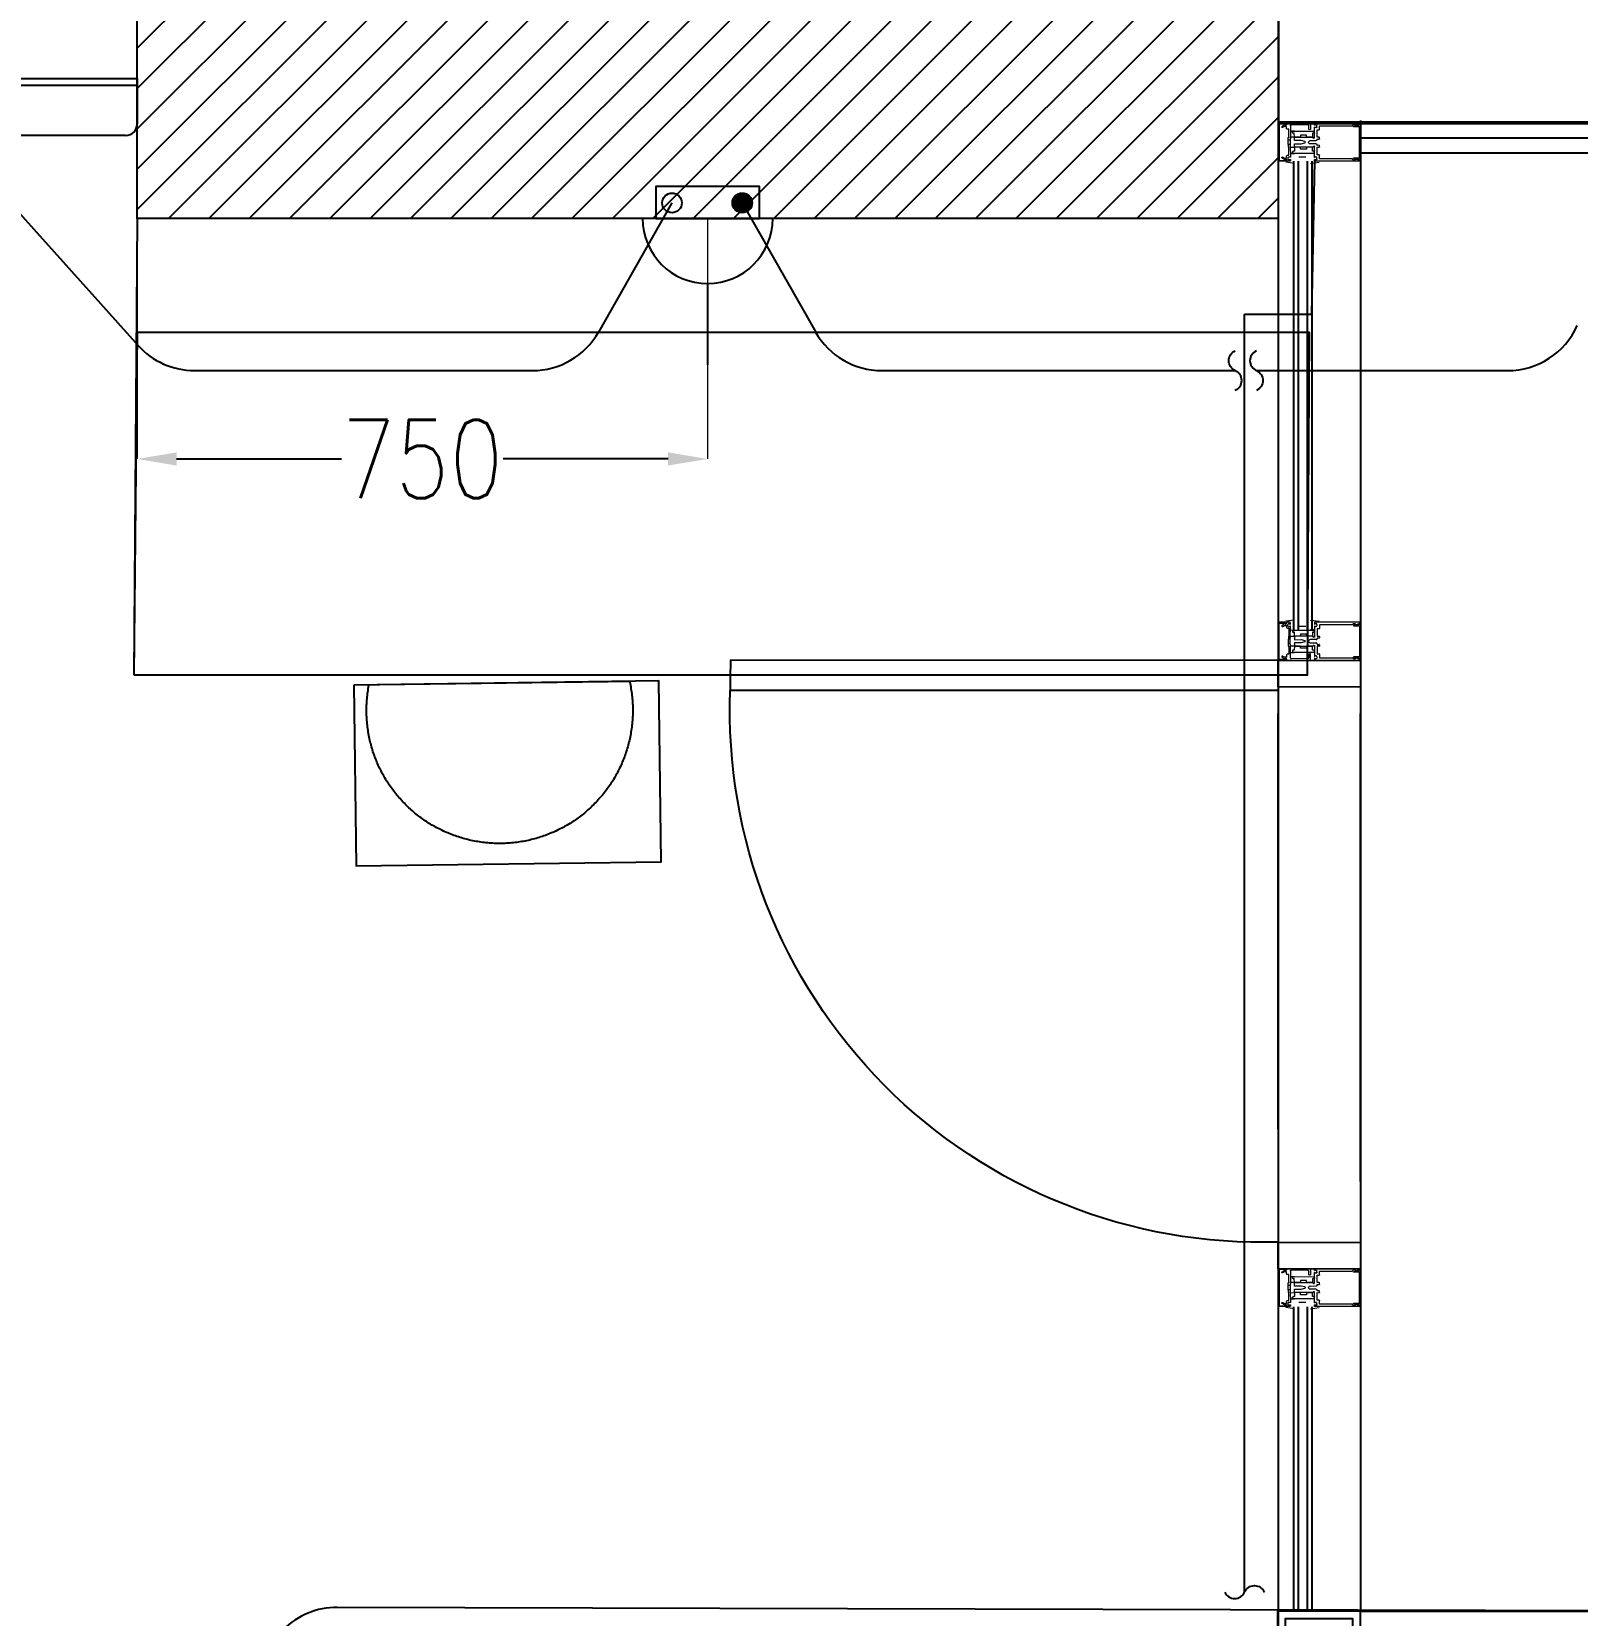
# Model space of a CAD drawing. Extents: x -678889171 to 586587, y -792238163 to 335485.
# Drawn here: x 88801 to 90833, y 47911 to 49993 of the extents above; entities that cross this region are included whole.
import ezdxf
from ezdxf.xclip import XClip

# ---------------------------------------------------------------- set-up
doc = ezdxf.new("R2010")
doc.units = 0
doc.header["$MEASUREMENT"] = 0
doc.header["$XCLIPFRAME"] = 2
doc.set_wipeout_variables(frame=1)
doc.layers.get('0').update_dxf_attribs({"color": 8})
doc.layers.get('Defpoints').update_dxf_attribs({"color": 252})
for name, color, linetype in [('1', 8, 'Continuous'), ('9TH-FURN$0$XR-A-TYP-2-3-4-5-6-7-8-9-10$0$XR-A-TYP$0$TYPICAL TYPES$0$I-EQPM', 252, 'Continuous'), ('9TH-FURN$0$XR-A-TYP-2-3-4-5-6-7-8-9-10$0$XR-A-TYP$0$TYPICAL TYPES$0$I-FURN', 252, 'Continuous'), ('9TH-FURN$0$XR-A-TYP-2-3-4-5-6-7-8-9-10$0$XR-A-TYP$0$TYPICAL TYPES$0$I-FURN-CHAR', 252, 'Continuous'), ('9TH-FURN$0$XR-A-TYP-2-3-4-5-6-7-8-9-10$0$XR-A-TYP$0$TYPICAL TYPES$0$I-WIPEOUT', 252, 'Continuous'), ('9TH-FURN$0$XR-A-TYP-2-3-4-5-6-7-8-9-10$0$XR-A-TYP$0$TYPICAL TYPES$0$XREF_1BR$0$I-FURN', 252, 'Continuous'), ('E-CUT-LINE', 1, 'Continuous'), ('E-POW-BLOCK', 4, 'Continuous'), ('E-POW-WIR-NO', 4, 'Continuous'), ('loop line emped', 1, 'Continuous'), ('XR-A-9TH-FLOOR$0$A-SITE-PATT', 252, 'Continuous'), ('XR-A-9TH-FLOOR$0$A-WALL', 252, 'Continuous'), ('XR-A-col-910$0$A-COLS', 252, 'Continuous'), ('XR-A-col-910$0$A-COLS-PATT', 252, 'Continuous'), ('XR-A-TYP 00(OUTER)$0$A-DOOR', 252, 'Continuous'), ('XR-A-TYP 00(OUTER)$0$A-GLAZ', 252, 'Continuous'), ('XR-A-TYP 00(OUTER)$0$A-SEC-CLAD', 252, 'Continuous'), ('XR-A-TYP 00(OUTER)$0$A-SITE-PATT', 252, 'Continuous'), ('XR-A-TYP-4TH TO 10TH (OUTER)$0$A-DIM-IN', 252, 'Continuous'), ('XR-Typ26$0$XR-A-TYP-2-3-4-5-6-7-8-9-10$0$A-WALL', 252, 'Continuous')]:
    doc.layers.add(name, color=color, linetype=linetype)
for name, color, linetype, lineweight in [('XR-A-col-910$0$MOD-COL', 252, 'Continuous', 50), ('XR-A-TYP 00(OUTER)$0$A-WALL-CMU', 252, 'Continuous', 50), ('XR-A-TYP 00(OUTER)$0$Main entrance$0$A-ELEV-GLAZ', 252, 'Continuous', 20)]:
    doc.layers.add(name, color=color, linetype=linetype, lineweight=lineweight)
doc.styles.add('Work$0$E-M.MODUL', font='romans.shx', dxfattribs={"width": 0.8})
doc.dimstyles.new('Work$0$S-DIM', dxfattribs={"dimscale": 500, "dimtxt": 0.2065, "dimasz": 0.104, "dimexe": 0, "dimexo": 0, "dimgap": 0, "dimtad": 0, "dimdec": 0, "dimzin": 0, "dimdsep": 46, "dimtxsty": 'Work$0$E-M.MODUL', "dimcen": 0.25, "dimclrd": 5, "dimclre": 5, "dimclrt": 1, "dimadec": 0, "dimazin": 0, "dimtfac": 1, "dimtdec": 0, "dimtofl": 0, "dimtmove": 0, "dimatfit": 3, "dimfxl": 1, "dimtolj": 1, "dimtzin": 0, "dimlwe": 13, "dimarcsym": 0})

# ---------------------------------------------------------------- blocks, each defined once
blk = doc.blocks.new('CW_0.000')
blk.add_lwpolyline([(0, -26, 0.66), (0, 0, -0.66), (0, 26, 0.97)], format="xyb")
blk = doc.blocks.new('SO1')
at = {"layer": 'E-POW-BLOCK'}
h = blk.add_hatch(color=3, dxfattribs=at)
h.dxf.hatch_style = 1
edge = h.paths.add_edge_path()
edge.add_arc((-0.1064, -0.0481), 0.0303, 0, 360)
at = {"layer": 'E-POW-BLOCK', "color": 3}
for p, q in [((0, 0.2), (0, 0.45)), ((-0.3, 0), (0.3, 0))]:
    blk.add_line(p, q, dxfattribs=at)
blk.add_lwpolyline([(0.1593, 0), (-0.1593, 0), (-0.1593, -0.0988), (0.1593, -0.0988)], close=True, dxfattribs=at)
for centre in [(-0.1064, -0.0481), (0.1096, -0.0481)]:
    blk.add_circle(centre, 0.0303, dxfattribs=at)
blk.add_arc((0, 0), 0.2, 0, 180, dxfattribs=at)
blk = doc.blocks.new('*D2940')
at = {"layer": '1', "color": 5, "lineweight": 13, "transparency": 16777216}
for p, q in [((88939.6, 49747.1), (88939.6, 49430.9)), ((89689.6, 49747.1), (89689.6, 49430.9))]:
    blk.add_line(p, q, dxfattribs=at)
at = {"layer": '1', "color": 5, "lineweight": -2, "transparency": 16777216}
for p, q in [((88991.6, 49430.9), (89208.4, 49430.9)), ((89637.6, 49430.9), (89420.8, 49430.9))]:
    blk.add_line(p, q, dxfattribs=at)
at = {"layer": '1', "color": 5, "transparency": 16777216}
for points in [[(88991.6, 49439.6), (88991.6, 49422.3), (88939.6, 49430.9)], [(89637.6, 49439.6), (89637.6, 49422.3), (89689.6, 49430.9)]]:
    blk.add_solid(points, dxfattribs=at)
at = {"layer": 'Defpoints', "color": 0, "transparency": 16777216}
for p in [(88939.6, 49747.1), (89689.6, 49747.1), (88939.6, 49430.9)]:
    blk.add_point(p, dxfattribs=at)
at = {"layer": '1', "color": 1, "transparency": 16777216, "insert": (89314.6, 49430.9), "char_height": 103.25, "attachment_point": 5, "style": 'Work$0$E-M.MODUL'}
blk.add_mtext('\\A1;750', dxfattribs=at)
blk = doc.blocks.new('9TH-FURN$0$XR-A-TYP-2-3-4-5-6-7-8-9-10$0$XR-A-TYP$0$TYPICAL TYPES$0$XREF_1BR$0$A$Cdd8648a7')
blk.add_line((0, 0), (33.9, -58.6))
at = {"flags": 128}
blk.add_lwpolyline([(33.9, 58.6), (0, 0), (-67.7, 0)], dxfattribs=at)
for radius in [158, 85.8, 67.7]:
    blk.add_circle((0, 0), radius)
blk = doc.blocks.new('9TH-FURN$0$XR-A-TYP-2-3-4-5-6-7-8-9-10$0$XR-A-TYP$0$TYPICAL TYPES$0$XREF_1BR$0$GFDF')
at = {"layer": '9TH-FURN$0$XR-A-TYP-2-3-4-5-6-7-8-9-10$0$XR-A-TYP$0$TYPICAL TYPES$0$I-FURN'}
for p, q in [((45353.9, 8278.2, 0), (48387.1, 8278.2, 0)), ((45353.9, 8278.2, 0), (45353.9, 8218.2, 0)), ((48387.1, 8278.2, 0), (48387.1, 8218.2, 0)), ((48372.1, 8203.2, 0), (48372.1, 8203.2, 0))]:
    blk.add_line(p, q, dxfattribs=at)
for centre, start, end in [((45368.9, 8218.2, 0), 180, 270), ((48372.1, 8218.2, 0), 270, 0)]:
    blk.add_arc(centre, 15, start, end, dxfattribs=at)
at = {"layer": '9TH-FURN$0$XR-A-TYP-2-3-4-5-6-7-8-9-10$0$XR-A-TYP$0$TYPICAL TYPES$0$XREF_1BR$0$I-FURN'}
blk.add_line((45812.3, 7645.4), (45395.7, 7645.4), dxfattribs=at)
at = {"layer": '9TH-FURN$0$XR-A-TYP-2-3-4-5-6-7-8-9-10$0$XR-A-TYP$0$TYPICAL TYPES$0$I-EQPM', "xscale": -1, "rotation": 90}
for p in [(45604, 7895.4), (47974, 7895.4)]:
    blk.add_blockref('9TH-FURN$0$XR-A-TYP-2-3-4-5-6-7-8-9-10$0$XR-A-TYP$0$TYPICAL TYPES$0$XREF_1BR$0$A$Cdd8648a7', p, dxfattribs=at)
blk.add_wipeout([(45889, 6555.5), (45889, 6447.5), (45889, 6399.9), (45889, 6299.8), (45889.2, 6249), (45896.3, 6227.3), (45910.5, 6212.2), (45928.4, 6204.4), (45934.6, 6203.4), (47639, 6203.2), (47662.7, 6209.2), (47680.3, 6225.1), (47686.7, 6238.1), (47689, 6253.2), (47689, 6555.5), (47719, 6555.5), (47736.8, 6566.4), (47739, 6630), (47739, 6992.2), (47733.9, 7005.5), (47704, 7012.2), (47689, 7012.2), (47689, 8203.2), (45889, 8203.2), (45889, 7012.2), (45874, 7012.2), (45856.6, 7011.9), (45841.5, 7001.8), (45839, 6989.3), (45839, 6575.5), (45844.9, 6561.3), (45859, 6555.5)]).dxf.layer = '9TH-FURN$0$XR-A-TYP-2-3-4-5-6-7-8-9-10$0$XR-A-TYP$0$TYPICAL TYPES$0$I-WIPEOUT'
at = {"layer": '9TH-FURN$0$XR-A-TYP-2-3-4-5-6-7-8-9-10$0$XR-A-TYP$0$TYPICAL TYPES$0$I-FURN'}
for p, q in [((48372.1, 8203.2, 0), (45368.9, 8203.2, 0)), ((45889, 7012.2), (45889, 8203.2)), ((47689, 8203.2), (47689, 7012.2)), ((46763.5, 8004), (46795.7, 8004)), ((45859, 7012.2), (45889, 7012.2)), ((47689, 7012.2), (47719, 7012.2)), ((45839, 6575.5), (45839, 6992.2)), ((47739, 6992.2), (47739, 6575.5)), ((45889, 6555.5), (45858, 6555.5)), ((45889, 6253.2), (45889, 6555.5)), ((47719, 6555.5), (47689, 6555.5)), ((47689, 6555.5), (47689, 6253.2)), ((47639, 6203.2), (45939, 6203.2))]:
    blk.add_line(p, q, dxfattribs=at)
for points in [[(45889, 8203.2), (47689, 8203.2)], [(45889, 7012.2), (47689, 7012.2)], [(45889, 6555.5), (47689, 6555.5)]]:
    blk.add_lwpolyline(points, dxfattribs=at)
for points in [[(45812.3, 8145.4), (45395.7, 8145.4, 0.414214), (45354, 8103.7), (45354, 7687, 0.414214), (45395.7, 7645.4), (45812.3, 7645.4, 0.414214), (45854, 7687), (45854, 8103.7, 0.414214)], [(47765.7, 8145.4), (48182.3, 8145.4, -0.414214), (48224, 8103.7), (48224, 7687, -0.414214), (48182.3, 7645.4), (47765.7, 7645.4, -0.414214), (47724, 7687), (47724, 8103.7, -0.414214)]]:
    blk.add_lwpolyline(points, format="xyb", close=True, dxfattribs=at)
for points in [[(47689, 7574.9, 0.139069), (46468.3, 7428, 0.011412), (46104.9, 7332.2, 0.589443), (45936.4, 7365.4, -0.197831), (46091.2, 7526.5, -0.138791), (47689, 7595.9, -571.483841)], [(47689, 7564.5, 0.11624), (46662.5, 7314.5, -0.134548), (46570, 7386.7, -0.027337), (46614.9, 7421, 0.139871), (46539.7, 7456.1, 0.195742)]]:
    blk.add_lwpolyline(points, format="xyb", dxfattribs=at)
for centre, radius, start, end in [((46868.8, 7738.2), 312.6, 114.7509, 165.637), ((46918.9, 7842.7), 254.9, 135.2599, 187.035), ((46542.6, 7484.7), 478.8, 84.3714, 123.7913), ((46472.5, 7172), 799.3, 81.4116, 103.7534), ((47037.9, 7499.5), 464.7, 55.5284, 98.9672), ((47018.5, 8052.8), 576.2, 201.1265, 206.0079), ((46525.9, 9484.1), 1767.4, 287.6417, 287.86), ((46227.3, 7758.2), 88.4, 272.5238, 325.6378), ((46307.7, 7830.8), 169, 268.3232, 317.2821), ((48384.6, -579.8), 8233.9, 103.45801, 106.07337), ((46530.1, 7319.3), 132.4, 357.9275, 50.1721), ((46011.5, 7302.2), 98.1, 17.8416, 139.9092), ((45859, 6992.2), 20, 90, 180), ((47719, 6992.2), 20, 0, 90), ((45858, 6574.6), 19, 177.1984, 269.9), ((47719, 6575.5), 20, 270, 0), ((45939, 6253.2), 50, 180, 270), ((47639, 6253.2), 50, 270, 0)]:
    blk.add_arc(centre, radius, start, end, dxfattribs=at)
blk.add_spline([(46745.3, 7695), (46789.6, 7646.8), (46841.4, 7654.3), (46997.9, 7780.9), (47061.5, 7799.8), (47067.9, 7801.9), (47067.3, 7842.9), (47015, 7907.1), (46968.6, 7934.2), (46964.6, 7958.8)], degree=3, dxfattribs=at)
for points in [[(45391.8, 8145.2), (45388, 8144.7), (45384.3, 8143.8), (45380.6, 8142.6), (45377.1, 8141), (45373.7, 8139.1), (45370.6, 8137), (45367.6, 8134.5), (45364.9, 8131.8), (45362.4, 8128.8), (45360.3, 8125.6), (45358.4, 8122.3), (45356.8, 8118.8), (45355.6, 8115.1), (45354.7, 8111.4), (45354.2, 8107.6), (45354, 8103.7), (45354, 7687), (45354.2, 7683.2), (45354.7, 7679.4), (45355.6, 7675.6), (45356.8, 7672), (45358.4, 7668.5), (45360.3, 7665.1), (45362.4, 7661.9), (45364.9, 7659), (45367.6, 7656.3), (45370.6, 7653.8), (45373.7, 7651.6), (45377.1, 7649.7), (45380.6, 7648.2), (45384.3, 7647), (45388, 7646.1), (45391.8, 7645.6), (45395.7, 7645.4), (45812.3, 7645.4), (45816.2, 7645.6), (45820, 7646.1), (45823.7, 7647), (45827.4, 7648.2), (45830.9, 7649.7), (45834.3, 7651.6), (45837.5, 7653.8), (45840.4, 7656.3), (45843.1, 7659), (45845.6, 7661.9), (45847.8, 7665.1), (45849.6, 7668.5), (45851.2, 7672), (45852.4, 7675.6), (45853.3, 7679.4), (45853.8, 7683.2), (45854, 7687), (45854, 8103.7), (45853.8, 8107.6), (45853.3, 8111.4), (45852.4, 8115.1), (45851.2, 8118.8), (45849.6, 8122.3), (45847.8, 8125.6), (45845.6, 8128.8), (45843.1, 8131.8), (45840.4, 8134.5), (45837.5, 8137), (45834.3, 8139.1), (45830.9, 8141), (45827.4, 8142.6), (45823.7, 8143.8), (45820, 8144.7), (45816.2, 8145.2), (45812.3, 8145.4), (45395.7, 8145.4)], [(47761.8, 8145.2), (47758, 8144.7), (47754.3, 8143.8), (47750.6, 8142.6), (47747.1, 8141), (47743.7, 8139.1), (47740.6, 8137), (47737.6, 8134.5), (47734.9, 8131.8), (47732.4, 8128.8), (47730.3, 8125.6), (47728.4, 8122.3), (47726.8, 8118.8), (47725.6, 8115.1), (47724.7, 8111.4), (47724.2, 8107.6), (47724, 8103.7), (47724, 7687), (47724.2, 7683.2), (47724.7, 7679.4), (47725.6, 7675.6), (47726.8, 7672), (47728.4, 7668.5), (47730.3, 7665.1), (47732.4, 7661.9), (47734.9, 7659), (47737.6, 7656.3), (47740.6, 7653.8), (47743.7, 7651.6), (47747.1, 7649.7), (47750.6, 7648.2), (47754.3, 7647), (47758, 7646.1), (47761.8, 7645.6), (47765.7, 7645.4), (48182.3, 7645.4), (48186.2, 7645.6), (48190, 7646.1), (48193.7, 7647), (48197.4, 7648.2), (48200.9, 7649.7), (48204.3, 7651.6), (48207.5, 7653.8), (48210.4, 7656.3), (48213.1, 7659), (48215.6, 7661.9), (48217.8, 7665.1), (48219.6, 7668.5), (48221.2, 7672), (48222.4, 7675.6), (48223.3, 7679.4), (48223.8, 7683.2), (48224, 7687), (48224, 8103.7), (48223.8, 8107.6), (48223.3, 8111.4), (48222.4, 8115.1), (48221.2, 8118.8), (48219.6, 8122.3), (48217.8, 8125.6), (48215.6, 8128.8), (48213.1, 8131.8), (48210.4, 8134.5), (48207.5, 8137), (48204.3, 8139.1), (48200.9, 8141), (48197.4, 8142.6), (48193.7, 8143.8), (48190, 8144.7), (48186.2, 8145.2), (48182.3, 8145.4), (47765.7, 8145.4)]]:
    blk.add_wipeout(points).dxf.layer = '9TH-FURN$0$XR-A-TYP-2-3-4-5-6-7-8-9-10$0$XR-A-TYP$0$TYPICAL TYPES$0$I-WIPEOUT'
blk = doc.blocks.new('9TH-FURN$0$XR-A-TYP-2-3-4-5-6-7-8-9-10$0$XR-A-TYP$0$TYPICAL TYPES$0$A$C00AC6B19')
blk.add_wipeout([(30, 172.4), (64.6, 162.2), (64.6, 162.2), (91.4, 149.2), (91.4, 149.2), (123, 124.5), (141.2, 103.3), (158.2, 74.7), (166.5, 53.8), (174.2, 16.4), (174.7, -10.9), (171.2, -36.4), (166.3, -54.4), (160.7, -69.3), (152.9, -85.2), (152.9, -85.2), (139.3, -106), (116.1, -131), (98.7, -144.5), (64.1, -162.9), (38.6, -170.7), (22.5, -173.5), (-3.7, -175), (-21.2, -173.7), (-36.4, -171.2), (-67.5, -161.4), (-94.1, -147.6), (-119.9, -127.5), (-141.4, -103.2), (-157.2, -76.8), (-168.2, -48.3), (-173.6, -21.9), (-174.6, 11.2), (-174.6, 11.2), (-167.1, 52), (-156.2, 78.9), (-142.7, 101.3), (-117, 130.1), (-98.7, 144.5), (-73.6, 158.8), (-45.8, 168.9), (-1.8, 175), (36.4, 171.2)]).dxf.layer = '9TH-FURN$0$XR-A-TYP-2-3-4-5-6-7-8-9-10$0$XR-A-TYP$0$TYPICAL TYPES$0$I-WIPEOUT'
blk.add_circle((0, 0), 175)
blk = doc.blocks.new('*U1532')
at = {"layer": 'XR-A-col-910$0$A-COLS-PATT'}
h = blk.add_hatch(dxfattribs=at)
h.set_pattern_fill('ANSI31', color=256, scale=300)
h.set_pattern_definition([(45, (-1000, -300), (-26.516504, 26.516504), [])])
h.paths.add_polyline_path([(-16833.5, 85098.8), (-15333.5, 85098.8), (-15333.5, 84498.8), (-16833.5, 84498.8)])
at = {"layer": 'XR-A-col-910$0$A-COLS'}
blk.add_lwpolyline([(-16833.5, 85098.8), (-15333.5, 85098.8), (-15333.5, 84498.8), (-16833.5, 84498.8)], close=True, dxfattribs=at)
blk = doc.blocks.new('XR-A-col-910')
at = {"layer": 'XR-A-col-910$0$MOD-COL'}
blk.add_blockref('*U1532', (108573.5, -48273.8), dxfattribs=at)
blk = doc.blocks.new('XR-A-TYP 00(OUTER)$0$D1')
at = {"layer": 'XR-A-TYP 00(OUTER)$0$A-DOOR', "extrusion": (-2.40084e-09, -2.24279e-08, 1), "elevation": 0}
for points in [[(66309, 178847.8), (66344, 178846.8), (66346.5, 178954.8), (66311.5, 178955.7), (66309, 178847.8)], [(67073.7, 178826.6), (67108.7, 178825.7), (67111.2, 178933.7), (67076.2, 178934.6), (67073.7, 178826.6)]]:
    blk.add_lwpolyline(points, dxfattribs=at)
for points in [[(67076.2, 178934.6, -0.001328), (66346.5, 178954.8, -0.000542)], [(67073.5, 178826.4, -0.001345), (66344, 178846.8, -0.000388)], [(67089.2, 178105.8, -0.000073), (67049.2, 178106.8, -0.000073)]]:
    blk.add_lwpolyline(points, format="xyb", dxfattribs=at)
at = {"layer": 'XR-A-TYP 00(OUTER)$0$A-DOOR', "extrusion": (-2.40828e-09, -2.24517e-08, 1), "elevation": 0}
blk.add_lwpolyline([(67089.2, 178105.8), (67108.7, 178825.6), (67068.8, 178826.7), (67049.2, 178106.8)], dxfattribs=at)
at = {"layer": 'XR-A-TYP 00(OUTER)$0$A-DOOR'}
blk.add_arc((67041.7, 178805.7, 0), 698.9, 176.6234, 270.6138, dxfattribs=at)
blk = doc.blocks.new('XR-A-TYP 00(OUTER)$0$m')
at = {"layer": 'XR-A-TYP 00(OUTER)$0$Main entrance$0$A-ELEV-GLAZ'}
for p, q in [((12663.8, 190964.2, 0), (12662.7, 190933.4, 0)), ((12663.8, 190964.2, 0), (12663.6, 190960.2, 0)), ((12664.2, 190975.7, 0), (12663.8, 190966.3, 0)), ((12664.2, 190975.7, 0), (12663.8, 190966.3, 0)), ((12714.1, 190973.9, 0), (12664.2, 190975.7, 0)), ((12665.3, 190964.8, 0), (12664.4, 190964.8, 0)), ((12665.3, 190964.8, 0), (12664.4, 190964.8, 0)), ((12664.9, 190966.7, 0), (12665.2, 190974.4, 0)), ((12665.5, 190966.6, 0), (12664.9, 190966.7, 0)), ((12665.1, 190965, 0), (12665.5, 190965, 0)), ((12665.2, 190974.4, 0), (12713, 190972.7, 0)), ((12668, 190970.6, 0), (12665.7, 190966.8, 0)), ((12668, 190964.7, 0), (12668.1, 190967.5, 0)), ((12670.4, 190964.6, 0), (12668, 190964.7, 0)), ((12668.1, 190967.5, 0), (12669.5, 190969.7, 0)), ((12671.6, 190961.6, 0), (12671.6, 190963.3, 0)), ((12705.8, 190962, 0), (12705.7, 190960.4, 0)), ((12709.5, 190963.2, 0), (12707.1, 190963.3, 0)), ((12708.4, 190968.3, 0), (12709.6, 190966, 0)), ((12709.6, 190966, 0), (12709.5, 190963.2, 0)), ((12712, 190965.1, 0), (12709.9, 190969.1, 0)), ((12712.8, 190965, 0), (12712.1, 190965, 0)), ((12712.1, 190963.3, 0), (12712.5, 190963.3, 0)), ((12713.1, 190963, 0), (12712.3, 190963.1, 0)), ((12713, 190972.7, 0), (12712.8, 190965, 0)), ((12713.6, 190958.5, 0), (12713.7, 190962.4, 0)), ((12713.8, 190964.5, 0), (12714.1, 190973.9, 0)), ((12716.3, 190952.6, 0), (12715.1, 190964.1, 0)), ((12664.9, 190936.7, 0), (12665.7, 190958.5, 0)), ((12667, 190959.7, 0), (12683.8, 190959.1, 0)), ((12681.8, 190961.3, 0), (12671.6, 190961.6, 0)), ((12674, 190955.5, 0), (12673.1, 190929, 0)), ((12673.7, 190959.4, 0), (12673.6, 190954.2, 0)), ((12676.6, 190954.1, 0), (12676.7, 190955.4, 0)), ((12681.8, 190953.9, 0), (12676.6, 190954.1, 0)), ((12678.6, 190938.1, 0), (12678.9, 190946, 0)), ((12678.9, 190946, 0), (12681.5, 190945.9, 0)), ((12681.8, 190953.9, 0), (12680.9, 190929.2, 0)), ((12681.5, 190945.9, 0), (12681.8, 190953.9, 0)), ((12682.3, 190961.8, 0), (12681.8, 190961.3, 0)), ((12681.8, 190953.9, 0), (12682, 190959.2, 0)), ((12682.6, 190953.8, 0), (12681.8, 190953.9, 0)), ((12683.1, 190953.8, 0), (12681.8, 190953.9, 0)), ((12683.3, 190959.1, 0), (12682, 190959.2, 0)), ((12688.4, 190961.6, 0), (12682.3, 190961.8, 0)), ((12683, 190954.1, 0), (12682.6, 190953.8, 0)), ((12683.3, 190953.8, 0), (12683, 190954.1, 0)), ((12684.8, 190953.8, 0), (12683.3, 190953.8, 0)), ((12683.8, 190959.1, 0), (12684.1, 190958.8, 0)), ((12684.1, 190958.8, 0), (12684.5, 190959.1, 0)), ((12684.5, 190959.1, 0), (12692.7, 190958.8, 0)), ((12685.1, 190954.1, 0), (12684.8, 190953.8, 0)), ((12685.4, 190953.7, 0), (12685.1, 190954.1, 0)), ((12686.3, 190953.7, 0), (12685.4, 190953.7, 0)), ((12685.8, 190959, 0), (12685.9, 190961.7, 0)), ((12686, 190944.6, 0), (12686.3, 190953.7, 0)), ((12687, 190940, 0), (12686, 190944.6, 0)), ((12688.7, 190961.2, 0), (12688.4, 190961.6, 0)), ((12689, 190961.6, 0), (12688.7, 190961.2, 0)), ((12690.2, 190944.5, 0), (12688.8, 190939.9, 0)), ((12695, 190961.3, 0), (12689, 190961.6, 0)), ((12690.5, 190953.6, 0), (12690.2, 190944.5, 0)), ((12691.4, 190953.5, 0), (12690.5, 190953.6, 0)), ((12691.4, 190958.8, 0), (12691.5, 190961.5, 0)), ((12691.7, 190953.8, 0), (12691.4, 190953.5, 0)), ((12692, 190953.5, 0), (12691.7, 190953.8, 0)), ((12693.5, 190953.4, 0), (12692, 190953.5, 0)), ((12692.7, 190958.8, 0), (12693, 190958.4, 0)), ((12693, 190958.4, 0), (12693.3, 190958.8, 0)), ((12693.3, 190958.8, 0), (12708.1, 190958.2, 0)), ((12693.9, 190953.8, 0), (12693.5, 190953.4, 0)), ((12695, 190953.4, 0), (12693.7, 190953.4, 0)), ((12695.2, 190958.7, 0), (12693.9, 190958.7, 0)), ((12694.2, 190953.4, 0), (12693.9, 190953.8, 0)), ((12694.1, 190928.8, 0), (12695, 190953.4, 0)), ((12695, 190953.4, 0), (12694.2, 190953.4, 0)), ((12694.7, 190945.5, 0), (12695, 190953.4, 0)), ((12697.4, 190945.4, 0), (12694.7, 190945.5, 0)), ((12695.5, 190960.8, 0), (12695, 190961.3, 0)), ((12695.2, 190958.7, 0), (12695, 190953.4, 0)), ((12695, 190953.4, 0), (12700.2, 190953.2, 0)), ((12705.7, 190960.4, 0), (12695.5, 190960.8, 0)), ((12697.1, 190937.4, 0), (12697.4, 190945.4, 0)), ((12700.2, 190953.2, 0), (12700.2, 190954.5, 0)), ((12702.9, 190954.4, 0), (12701.9, 190928, 0)), ((12703.4, 190958.4, 0), (12703.2, 190953.1, 0)), ((12707.4, 190937.8, 0), (12707.7, 190946.9, 0)), ((12707.8, 190960.1, 0), (12707.9, 190960.4, 0)), ((12708.9, 190961.4, 0), (12710.8, 190961.3, 0)), ((12711.4, 190958.1, 0), (12713.1, 190958, 0)), ((12711.8, 190960.2, 0), (12711.8, 190960, 0)), ((12662.5, 190927.7, 0), (12660.3, 190868.4)), ((12662.5, 190927.7, 0), (12660.3, 190868.4)), ((12662.7, 190933.4, 0), (12670.5, 190933.1, 0)), ((12664.6, 190928, 0), (12662.9, 190928.1, 0)), ((12665.5, 190921.1, 0), (12664, 190878.4)), ((12664.2, 190925.9, 0), (12664.2, 190926.1, 0)), ((12667.1, 190924.7, 0), (12665.2, 190924.8, 0)), ((12670.4, 190921.3, 0), (12666, 190921.5, 0)), ((12670.6, 190935.2, 0), (12666.1, 190935.4, 0)), ((12675.4, 190927.6, 0), (12667.9, 190927.9, 0)), ((12668.2, 190926, 0), (12668.2, 190925.8, 0)), ((12670.9, 190924.2, 0), (12670.8, 190921.7, 0)), ((12680.7, 190923.8, 0), (12670.9, 190924.2, 0)), ((12671.1, 190933.7, 0), (12671.2, 190934.5, 0)), ((12675.7, 190927.3, 0), (12675.4, 190927.6, 0)), ((12675.7, 190928.9, 0), (12675.8, 190930.3, 0)), ((12676, 190927.6, 0), (12675.7, 190927.3, 0)), ((12675.8, 190930.3, 0), (12680.9, 190930.1, 0)), ((12681.9, 190927.4, 0), (12676, 190927.6, 0)), ((12681.2, 190938, 0), (12678.6, 190938.1, 0)), ((12680.6, 190921.4, 0), (12680.7, 190923.8, 0)), ((12680.9, 190930.1, 0), (12681.2, 190938, 0)), ((12682.7, 190920.9, 0), (12681, 190920.9, 0)), ((12681.1, 190929, 0), (12682, 190929, 0)), ((12682.2, 190928.8, 0), (12682.1, 190927.6, 0)), ((12683.9, 190923.7, 0), (12683.2, 190923.7, 0)), ((12683.2, 190923.7, 0), (12683.2, 190921.3, 0)), ((12685.5, 190933, 0), (12685.3, 190924.9, 0)), ((12689.5, 190924.8, 0), (12689.8, 190932.8, 0)), ((12691.4, 190923.4, 0), (12690.7, 190923.5, 0)), ((12691.3, 190921, 0), (12691.4, 190923.4, 0)), ((12693.4, 190920.5, 0), (12691.7, 190920.6, 0)), ((12692.8, 190927.2, 0), (12692.9, 190928.4, 0)), ((12698.9, 190926.8, 0), (12693, 190927, 0)), ((12693.1, 190928.6, 0), (12693.9, 190928.6, 0)), ((12703.7, 190923, 0), (12693.9, 190923.3, 0)), ((12693.9, 190923.3, 0), (12693.9, 190920.9, 0)), ((12694.2, 190929.6, 0), (12694.5, 190937.5, 0)), ((12699.3, 190929.4, 0), (12694.2, 190929.6, 0)), ((12694.5, 190937.5, 0), (12697.1, 190937.4, 0)), ((12699.2, 190926.5, 0), (12698.9, 190926.8, 0)), ((12699.5, 190926.8, 0), (12699.2, 190926.5, 0)), ((12699.3, 190928.1, 0), (12699.3, 190929.4, 0)), ((12707, 190926.5, 0), (12699.5, 190926.8, 0)), ((12702.3, 190926.7, 0), (12702.5, 190932, 0)), ((12703.7, 190920.6, 0), (12703.7, 190923, 0)), ((12706.6, 190924.4, 0), (12706.6, 190924.6, 0)), ((12709.5, 190923.2, 0), (12707.6, 190923.3, 0)), ((12712, 190926.3, 0), (12710.3, 190926.4, 0)), ((12710.3, 190866.6), (12712.4, 190925.9, 0)), ((12710.6, 190924.5, 0), (12710.5, 190924.2, 0)), ((12715.5, 190931.5, 0), (12713.5, 190920.1, 0)), ((12708.5, 190920, 0), (12704.1, 190920.1, 0)), ((12707.4, 190876.8), (12708.9, 190919.5, 0)), ((12660.7, 190868.2), (12661.9, 190869.3)), ((12661.9, 190869.3), (12663.9, 190874.2)), ((12662.4, 190876.9), (12664, 190878.4)), ((12662.4, 190874.9), (12662.4, 190876.9)), ((12663.9, 190874.2), (12663, 190874.3)), ((12708.1, 190872.7), (12707.2, 190872.7)), ((12707.2, 190872.7), (12708.9, 190867.7)), ((12707.4, 190876.8), (12708.8, 190875.3)), ((12708.8, 190875.3), (12708.7, 190873.3)), ((12708.9, 190867.7), (12709.9, 190866.5))]:
    blk.add_line(p, q, dxfattribs=at)
at = {"layer": 'XR-A-TYP 00(OUTER)$0$Main entrance$0$A-ELEV-GLAZ', "elevation": 0}
blk.add_lwpolyline([(12709.6, 190866, 0.668179), (12709.8, 190866.3), (12708.1, 190868.2), (12707.1, 190868.2), (12707.2, 190872.7), (12707.9, 190872.7), (12706.6, 190875.1, 0.767327), (12706, 190875), (12705.7, 190867.4), (12665, 190868.9), (12665.2, 190876.4, 0.767327), (12664.7, 190876.6), (12663.2, 190874.3), (12663.9, 190874.2), (12663.7, 190869.7), (12662.7, 190869.8), (12660.8, 190868.1, 0.668179), (12661, 190867.7)], format="xyb", close=True, dxfattribs=at)
at = {"layer": 'XR-A-TYP 00(OUTER)$0$Main entrance$0$A-ELEV-GLAZ'}
for centre, radius, start, end in [((12665.1, 190966.2, 0), 1.27, 177.9564, 267.9564), ((12664.4, 190964.1, 0), 0.635, 87.9564, 177.9564), ((12664.4, 190964.1, 0), 0.635, 87.9564, 177.9564), ((12665.3, 190965.8, 0), 1.06, 267.9564, 69.2935), ((12665.5, 190965.8, 0), 0.847, 267.9564, 87.9564), ((12668.8, 190970.1, 0), 0.847, 327.9564, 147.9564), ((12670.4, 190963.3, 0), 1.27, 357.9564, 87.9564), ((12707.1, 190962, 0), 1.27, 87.9564, 177.9564), ((12709.2, 190968.7, 0), 0.847, 27.9564, 207.9564), ((12712.3, 190964.1, 0), 1.06, 106.6194, 267.9564), ((12712.1, 190964.1, 0), 0.847, 87.9564, 267.9564), ((12712.5, 190964.5, 0), 1.27, 267.9564, 357.9564), ((12713.1, 190962.4, 0), 0.635, 357.9564, 87.9564), ((12666.9, 190958.4, 0), 1.27, 87.9564, 177.9564), ((12675.4, 190955.4, 0), 1.32, 357.9564, 177.9564), ((12701.5, 190954.5, 0), 1.32, 357.9564, 177.9564), ((12709.7, 190960.1, 0), 1.91, 177.9564, 223.1461), ((12708.9, 190960.3, 0), 1.06, 87.9564, 177.9564), ((12708.1, 190958.5, 0), 0.318, 267.9564, 43.1461), ((12710.8, 190960.2, 0), 1.06, 357.9564, 87.9564), ((12711.4, 190958.4, 0), 0.318, 132.7668, 267.9564), ((12709.9, 190960.1, 0), 1.91, 312.7668, 357.9564), ((12713.2, 190958.5, 0), 0.423, 267.9564, 357.9564), ((12662.9, 190927.6, 0), 0.423, 87.9564, 177.9564), ((12666.1, 190926.1, 0), 1.91, 132.7668, 177.9564), ((12665.3, 190925.9, 0), 1.06, 177.9564, 267.9564), ((12664.6, 190927.7, 0), 0.318, 312.7668, 87.9564), ((12666.2, 190936.6, 0), 1.27, 177.9564, 267.9564), ((12665.9, 190921.1, 0), 0.423, 87.9564, 177.9564), ((12667.1, 190925.8, 0), 1.06, 267.9564, 357.9564), ((12667.9, 190927.6, 0), 0.318, 87.9564, 223.1461), ((12666.3, 190926, 0), 1.91, 357.9564, 43.1461), ((12670.4, 190921.7, 0), 0.423, 267.9564, 357.9564), ((12670.5, 190933.7, 0), 0.635, 267.9564, 357.9564), ((12670.5, 190934.6, 0), 0.635, 357.9564, 87.9564), ((12674.4, 190929, 0), 1.32, 177.9564, 357.9564), ((12681, 190921.4, 0), 0.423, 177.9564, 267.9564), ((12681.1, 190929.2, 0), 0.212, 177.9564, 267.9564), ((12681.9, 190927.6, 0), 0.212, 267.9564, 357.9564), ((12681.9, 190928.8, 0), 0.212, 357.9564, 87.9564), ((12682.7, 190921.3, 0), 0.423, 267.9564, 357.9564), ((12684, 190925, 0), 1.27, 267.9564, 357.9564), ((12687.7, 190932.9, 0), 2.12, 357.9564, 177.9564), ((12687.9, 190940.2, 0), 0.911, 192.9564, 342.9564), ((12690.8, 190924.7, 0), 1.27, 177.9564, 267.9564), ((12691.7, 190921, 0), 0.423, 177.9564, 267.9564), ((12693, 190927.2, 0), 0.212, 177.9564, 267.9564), ((12693.1, 190928.4, 0), 0.212, 87.9564, 177.9564), ((12693.4, 190920.9, 0), 0.423, 267.9564, 357.9564), ((12693.9, 190928.8, 0), 0.212, 267.9564, 357.9564), ((12700.6, 190928, 0), 1.32, 177.9564, 357.9564), ((12704.1, 190920.5, 0), 0.423, 177.9564, 267.9564), ((12708.5, 190924.5, 0), 1.91, 132.7668, 177.9564), ((12707.6, 190924.4, 0), 1.06, 177.9564, 267.9564), ((12707, 190926.2, 0), 0.318, 312.7668, 87.9564), ((12709.5, 190924.3, 0), 1.06, 267.9564, 357.9564), ((12710.3, 190926.1, 0), 0.318, 87.9564, 223.1461), ((12708.6, 190924.5, 0), 1.91, 357.9564, 43.1461), ((12712, 190925.9, 0), 0.423, 357.9564, 87.9564), ((12708.5, 190919.5, 0), 0.423, 357.9564, 87.9564), ((12660.6, 190868.4), 0.211, 177.9564, 312.9564), ((12663, 190874.9), 0.635, 177.9564, 267.9564), ((12708.1, 190873.3), 0.635, 267.9564, 357.9564), ((12710.1, 190866.6), 0.211, 222.9564, 357.9564)]:
    blk.add_arc(centre, radius, start, end, dxfattribs=at)
blk = doc.blocks.new('XR-A-TYP 00(OUTER)$0$corner1')
at = {"layer": 'XR-A-TYP 00(OUTER)$0$A-GLAZ'}
for points in [[(67874.9, 8251.7), (67981.1, 8229.8), (67958.8, 8124.2), (67852.6, 8146)], [(67882.6, 8239.9), (67969.2, 8222.1), (67951.1, 8136), (67864.5, 8153.8)]]:
    blk.add_lwpolyline(points, close=True, dxfattribs=at)
blk = doc.blocks.new('XR-A-TYP 00(OUTER)')
at = {"layer": 'XR-A-TYP 00(OUTER)$0$A-GLAZ'}
for p, q in [((93240, 36353.7), (93240, 34285.8)), ((93348, 36353.7), (93348, 34393.8)), ((93260, 36300.3), (93260, 35684)), ((93266, 36300.3), (93266, 35683.6)), ((93278, 36300.3), (93278, 35683.6)), ((93284, 36300.3), (93284, 35684)), ((93260, 34794.2), (93260, 34394.2)), ((93266, 34794.2), (93266, 34394.2)), ((93278, 34794.2), (93278, 34394.2)), ((93284, 34794.2), (93284, 34394.2)), ((93348, 34393.8), (94392.9, 34393.8))]:
    blk.add_line(p, q, dxfattribs=at)
at = {"layer": 'XR-A-TYP 00(OUTER)$0$A-SEC-CLAD'}
for points in [[(93348, 36730.7), (94289.6, 36730.7), (94289.6, 36310.7), (93348, 36310.7)], [(93348, 36710.7), (94269.6, 36710.7), (94269.6, 36330.7), (93348, 36330.7)]]:
    blk.add_lwpolyline(points, dxfattribs=at)
at = {"layer": 'XR-A-TYP 00(OUTER)$0$A-WALL-CMU'}
blk.add_lwpolyline([(93240, 36690.7), (94249.6, 36690.7), (94249.6, 36350.7), (93240, 36350.7)], dxfattribs=at)
at = {"layer": 'XR-A-TYP 00(OUTER)$0$A-SITE-PATT', "xscale": -0.9999999999999984, "rotation": 87.95756987563848}
for p in [(284545.7, 42200.1, 0), (284545.7, 40694.1, 0)]:
    blk.add_blockref('XR-A-TYP 00(OUTER)$0$m', p, dxfattribs=at)
at = {"layer": 'XR-A-TYP 00(OUTER)$0$A-SITE-PATT'}
for name, p, rotation in [('XR-A-TYP 00(OUTER)$0$m', (284545.7, 29794.3, 0), 92.04243012436147), ('XR-A-TYP 00(OUTER)$0$corner1', (115296.8, -30433.5), 101.8879084058513)]:
    blk.add_blockref(name, p, dxfattribs=dict(at, rotation=rotation))
at = {"layer": 'XR-A-TYP 00(OUTER)$0$A-WALL-CMU', "xscale": -1, "rotation": 268.4212675267086}
blk.add_blockref('XR-A-TYP 00(OUTER)$0$D1', (-87366.7, -26512.3, 0), dxfattribs=at)
blk = doc.blocks.new('XR-A-TYP-4TH TO 10TH (OUTER)')
at = {"layer": 'XR-A-TYP-4TH TO 10TH (OUTER)$0$A-DIM-IN'}
ref = blk.add_blockref('XR-A-TYP 00(OUTER)', (0, 0), dxfattribs=at)
XClip(ref).set_block_clipping_path([(19908.0302680896, -24395.0039034439), (141486.3941120692, 77630.6383366612)])

msp = doc.modelspace()

# ---------------------------------------------------------------- linework, layer by layer
at = {"layer": '9TH-FURN$0$XR-A-TYP-2-3-4-5-6-7-8-9-10$0$XR-A-TYP$0$TYPICAL TYPES$0$I-FURN'}
msp.add_lwpolyline([(88935.4, 49147.1), (90478, 49147.1), (90480.8, 49597.1), (88939.6, 49597.1)], close=True, dxfattribs=at)
at = {"layer": 'E-POW-WIR-NO'}
for p, q in [((89642.7, 49767.7), (89546.2, 49597.7, 0)), ((89735.1, 49767.7), (89831.6, 49597.7, 0)), ((89015.3, 49547.1), (89459.2, 49547.1)), ((89918.5, 49547.1), (90383, 49547.1, 0)), ((90410.9, 49547.1, 0), (90741.2, 49547.1, 0)), ((90934.3, 47916.3, 0), (89202.7, 47921, 0))]:
    msp.add_line(p, q, dxfattribs=at)
at = {"layer": 'E-POW-WIR-NO', "extrusion": (-9.63048e-13, -3.59866e-07, 1)}
msp.add_arc((90741.2, 49647.1, 0), 100, 270, 336.1082, dxfattribs=at)
at = {"layer": 'E-POW-WIR-NO'}
for centre, start, end in [((89459.2, 49647.1, 0), 270, 330.4117), ((89918.5, 49647.1, 0), 209.5915, 270), ((89202.4, 47821, 0), 89.8428, 179.8428)]:
    msp.add_arc(centre, 100, start, end, dxfattribs=at)
at = {"layer": 'loop line emped', "color": 240, "true_color": 0xed1f24}
for p, q in [((90483.6, 49621.5), (90487.6, 49822.8)), ((90395.3, 47941, 0), (90395.3, 49621.5, 0)), ((90395.3, 49621.5, 0), (90483.6, 49621.5))]:
    msp.add_line(p, q, dxfattribs=at)

# ---------------------------------------------------------------- block references
at = {"layer": 'E-CUT-LINE'}
msp.add_blockref('CW_0.000', (90383, 49547.1, 0), dxfattribs=at)
for p, rotation in [((90410.9, 49547.1, 0), 180), ((90395.3, 47941, 0), 270)]:
    msp.add_blockref('CW_0.000', p, dxfattribs=dict(at, rotation=rotation))
at = {"layer": 'E-POW-BLOCK', "xscale": 427.5336916951259, "yscale": 427.5336916951259, "zscale": 427.5336916951259, "rotation": 180.0000000004105}
msp.add_blockref('SO1', (89689.6, 49747.1), dxfattribs=at)

# ---------------------------------------------------------------- next in the draw order: block references
at = {"layer": '9TH-FURN$0$XR-A-TYP-2-3-4-5-6-7-8-9-10$0$XR-A-TYP$0$TYPICAL TYPES$0$I-FURN', "rotation": 5.121735751519989e-06}
msp.add_blockref('9TH-FURN$0$XR-A-TYP-2-3-4-5-6-7-8-9-10$0$XR-A-TYP$0$TYPICAL TYPES$0$XREF_1BR$0$GFDF', (40552.5, 41653.1, 0), dxfattribs=at)
at = {"layer": '9TH-FURN$0$XR-A-TYP-2-3-4-5-6-7-8-9-10$0$XR-A-TYP$0$TYPICAL TYPES$0$I-FURN-CHAR'}
ref = msp.add_blockref('9TH-FURN$0$XR-A-TYP-2-3-4-5-6-7-8-9-10$0$XR-A-TYP$0$TYPICAL TYPES$0$A$C00AC6B19', (89416.2, 49100.4, 0), dxfattribs=dict(at, rotation=270.7769280750944))
XClip(ref).set_block_clipping_path([(-35.9111758476, -191.2105400403), (201.9288129231, 209.5540881856)])

# ---------------------------------------------------------------- next in the draw order: linework, layer by layer
at = {"layer": '1', "color": 4}
msp.add_line((88939.6, 49747.1), (88935.4, 49147.1), dxfattribs=at)
at = {"layer": 'E-POW-WIR-NO'}
msp.add_line((88606.9, 49952, 0), (88941, 49580.3, 0), dxfattribs=at)
msp.add_arc((89015.3, 49647.1, 0), 100, 221.951, 270, dxfattribs=at)
at = {"layer": 'XR-A-9TH-FLOOR$0$A-WALL'}
msp.add_lwpolyline([(88939.6, 50182.7), (88939.6, 50347.1), (90440.6, 50347.9), (90439.6, 49747.1), (88939.6, 49747.1), (88939.6, 49930.6)], dxfattribs=at)
at = {"layer": 'XR-Typ26$0$XR-A-TYP-2-3-4-5-6-7-8-9-10$0$A-WALL'}
msp.add_line((88939.6, 49922.1), (85411.4, 49922.1), dxfattribs=at)

# ---------------------------------------------------------------- next in the draw order: block references
at = {"layer": 'XR-A-9TH-FLOOR$0$A-SITE-PATT'}
msp.add_blockref('XR-A-TYP-4TH TO 10TH (OUTER)', (-2800.4, 13522.1), dxfattribs=at)
at = {"layer": 'XR-A-9TH-FLOOR$0$A-WALL'}
msp.add_blockref('XR-A-col-910', (-2800.4, 13522.1), dxfattribs=at)

# ---------------------------------------------------------------- next in the draw order: dimensions: what is measured, and where the dimension line sits
at = {"layer": '1', "color": 4}
dim = msp.add_linear_dim(base=(88939.6, 49430.9), p1=(89689.6, 49747.1), p2=(88939.6, 49747.1), dimstyle='Work$0$S-DIM', dxfattribs=at)
dim.commit()
dim.dimension.update_dxf_attribs({"geometry": '*D2940', "text_midpoint": (89314.6, 49430.9)})

doc.saveas('drawing.dxf')
